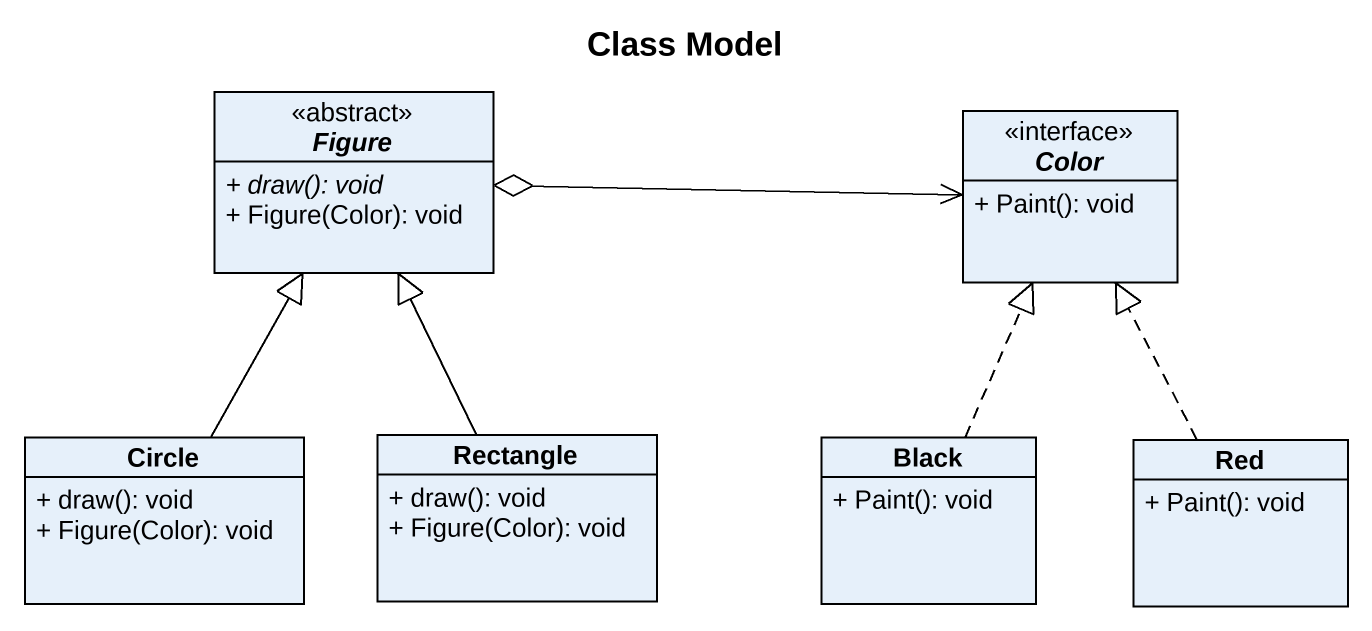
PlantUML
@startuml
title Class Model
hide circle
hide empty members
skinparam classAttributeIconSize 0
abstract class Figure <<abstract>> {
  {abstract} + draw(): void
  + Figure(Color): void
}
interface Color <<interface>> {
  + Paint(): void
}
class "Circle" as Circle_ {
  + draw(): void
  + Figure(Color): void
}
class "Rectangle" as Rectangle_ {
  + draw(): void
  + Figure(Color): void
}
class Black {
  + Paint(): void
}
class Red {
  + Paint(): void
}
Figure o-right-> Color
Circle_ -up-|> Figure
Rectangle_ -up-|> Figure
Black .up.|> Color
Red .up.|> Color
@enduml
